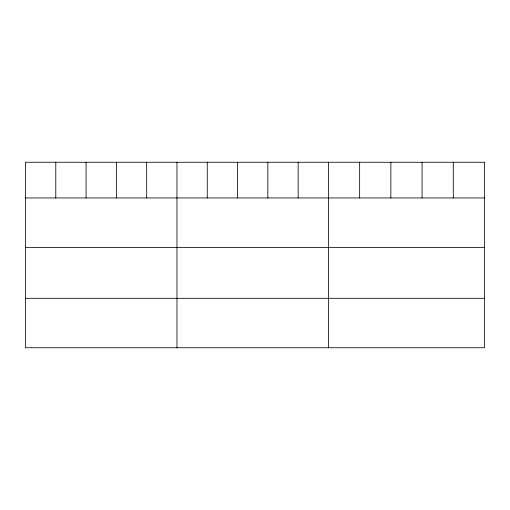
<?xml version="1.0" encoding="UTF-8"?>
<svg xmlns="http://www.w3.org/2000/svg" width="510" height="510" viewBox="0 0 510 510"><rect width="100%" height="100%" fill="white"/><g stroke="black" fill="none" stroke-linecap="round" stroke-linejoin="round"><path stroke-width="0.76" d="M25.5 197.95L484.5 197.95M25.5 247.382L484.5 247.382M25.5 298.312L484.5 298.312M453.288 162.256L453.288 197.95M422.076 162.256L422.076 197.95M390.864 162.256L390.864 197.95M359.652 162.256L359.652 197.95M328.44 162.256L328.44 347.743M298.146 162.256L298.146 197.95M267.852 162.256L267.852 197.95M237.558 162.256L237.558 197.95M207.264 162.256L207.264 197.95M176.97 162.256L176.97 347.743M146.676 162.256L146.676 197.95M116.382 162.256L116.382 197.95M86.088 162.256L86.088 197.95M55.794 162.256L55.794 197.95M484.5 162.256L25.5 162.256L25.5 347.743L484.5 347.743L484.5 162.256"/></g></svg>
